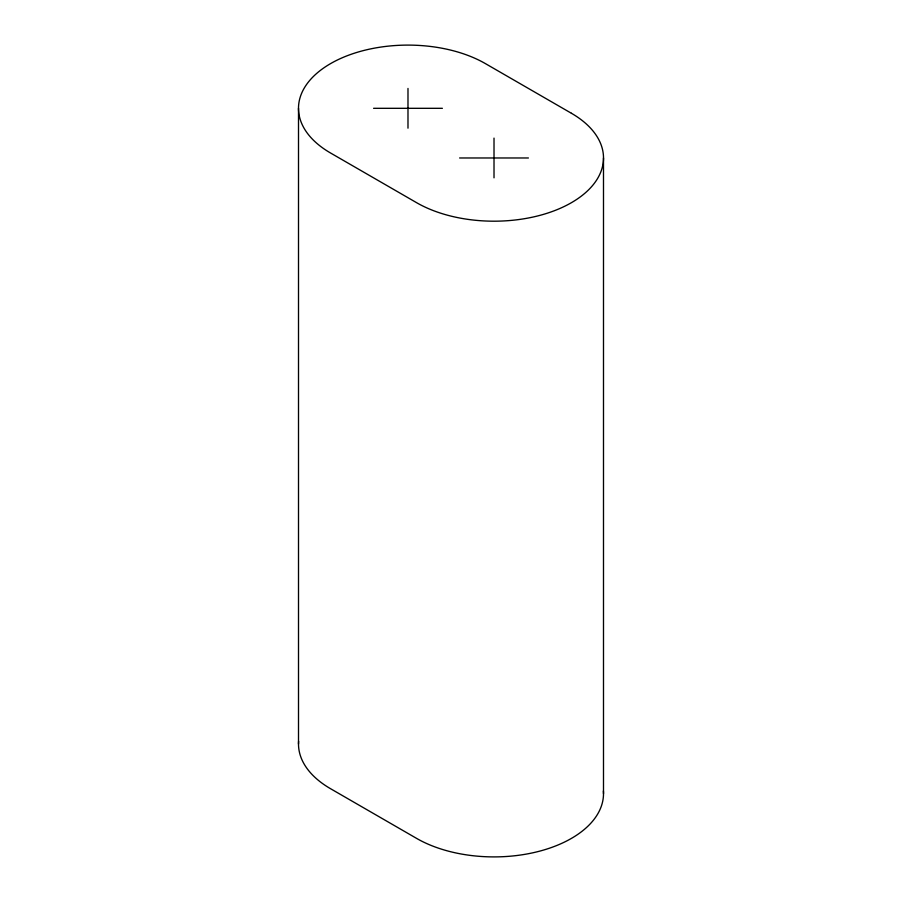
<?xml version="1.0" encoding="UTF-8"?>
<svg xmlns="http://www.w3.org/2000/svg" width="902" height="902" viewBox="0 0 902 902"><rect width="100%" height="100%" fill="white"/><g stroke="black" fill="none" stroke-linecap="round" stroke-linejoin="round"><path stroke-width="1.35" d="M373.586 108.308L442.397 108.308M459.603 157.974L528.414 157.974M603.494 157.974L603.494 793.692M494.014 138.107L494.014 177.841M407.986 88.441L407.986 128.174M298.506 108.308L298.506 744.026M603.393 790.953A109.492 63.208 0 0 1 538.088 851.556A109.492 63.208 0 0 1 416.589 838.386L330.572 788.72A109.492 63.208 0 0 1 298.607 741.286M571.428 113.28L485.411 63.614A109.492 63.208 0 0 0 330.572 63.614A109.492 63.208 0 0 0 330.572 153.013L416.589 202.679A109.492 63.208 0 0 0 571.428 202.679A109.492 63.208 0 0 0 571.428 113.28"/></g></svg>
